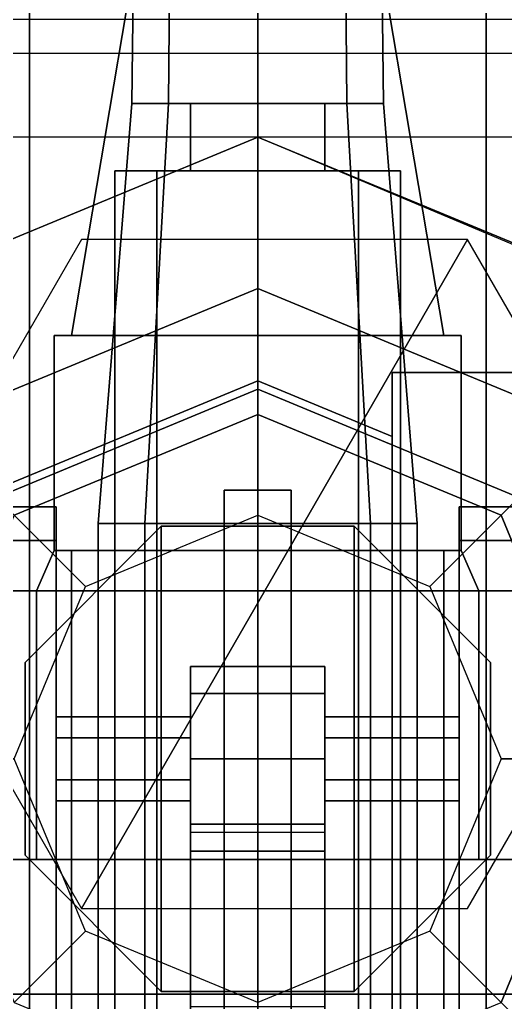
# Model space of a CAD drawing. Header units: millimetres. Extents: x -1.5 to 3, y -8.1 to 12.
# Drawn here: x -0.142 to 0.147, y 4.755 to 5.34 of the extents above; entities that cross this region are included whole.
import ezdxf

# ---------------------------------------------------------------- set-up
doc = ezdxf.new("R2010")
doc.units = ezdxf.units.MM
for name, color, linetype in [('barrel', 1, 'Continuous'), ('gun', 1, 'Continuous'), ('rangefinders', 2, 'Continuous'), ('sleeve', 5, 'Continuous'), ('turret', 2, 'Continuous')]:
    doc.layers.add(name, color=color, linetype=linetype)

msp = doc.modelspace()

# ---------------------------------------------------------------- linework, layer by layer
for points in [[(1.08, 6.75, 16.59), (1.08, -6.75, 16.59), (-1.08, -6.75, 16.59), (-1.08, 6.75, 16.59)], [(1.08, 6.75, 0.89), (1.08, -6.75, 0.89), (-1.08, -6.75, 0.89), (-1.08, 6.75, 0.89)], [(1.08, 6.75, -25.61), (1.08, -6.75, -25.61), (-1.08, -6.75, -25.61), (-1.08, 6.75, -25.61)], [(1.3, 6.1, 17.07), (-1.3, 6.1, 17.07), (-1.3, 2.72, 17.07), (1.3, 2.72, 17.07)], [(1.3, 6.1, -25.13), (-1.3, 6.1, -25.13), (-1.3, 2.72, -25.13), (1.3, 2.72, -25.13)], [(-1, 5.34, 2.19), (-1, 3.59, 2.19), (1, 3.59, 2.19), (1, 5.34, 2.19)], [(0, 5.27, -13.42), (-0.26163, 5.16163, -13.42), (-0.26163, 5.16163, -13.38), (0, 5.27, -13.38)], [(0, 5.27, -13.38), (-0.26163, 5.16163, -13.38), (-0.19799, 5.09799, -13.38), (0, 5.18, -13.38)], [(0, 5.27, 17.07), (-0.26163, 5.16163, 17.07), (-0.26163, 5.16163, 17.28), (0, 5.27, 17.28)], [(0, 5.27, 17.28), (-0.26163, 5.16163, 17.28), (-0.19799, 5.09799, 17.28), (0, 5.18, 17.28)], [(0.26163, 5.16, -13.42), (0, 5.27, -13.42), (0, 5.27, -13.38), (0.26163, 5.16163, -13.38)], [(0.26163, 5.16163, -13.38), (0, 5.27, -13.38), (0, 5.18, -13.38), (0.19799, 5.09799, -13.38)], [(0.26163, 5.16, 17.07), (0, 5.27, 17.07), (0, 5.27, 17.28), (0.26163, 5.16163, 17.28)], [(0.26163, 5.16163, 17.28), (0, 5.27, 17.28), (0, 5.18, 17.28), (0.19799, 5.09799, 17.28)], [(0, 5.18, -13.38), (-0.19799, 5.09799, -13.38), (-0.15556, 5.05556, -13.24), (0, 5.12, -13.24)], [(0, 5.18, 17.28), (-0.19799, 5.09799, 17.28), (-0.15556, 5.05556, 17.42), (0, 5.12, 17.42)], [(0.19799, 5.09799, -13.38), (0, 5.18, -13.38), (0, 5.12, -13.24), (0.15556, 5.05556, -13.24)], [(0.19799, 5.09799, 17.28), (0, 5.18, 17.28), (0, 5.12, 17.42), (0.15556, 5.05556, 17.42)], [(-0.14496, 5.04496, -13.17), (0, 5.105, -13.17), (0, 5.12, -13.24), (-0.15556, 5.05556, -13.24)], [(-0.14496, 5.04496, 17.49), (0, 5.105, 17.49), (0, 5.12, 17.42), (-0.15556, 5.05556, 17.42)], [(0, 5.105, -13.17), (0.14496, 5.04496, -13.17), (0.15556, 5.05556, -13.24), (0, 5.12, -13.24)], [(0, 5.105, 17.49), (0.14496, 5.04496, 17.49), (0.15556, 5.05556, 17.42), (0, 5.12, 17.42)], [(-0.10253, 5.00253, -12.59), (0, 5.045, -12.59), (0, 5.105, -13.17), (-0.14496, 5.04496, -13.17)], [(-0.10253, 5.00253, 18.07), (0, 5.045, 18.07), (0, 5.105, 17.49), (-0.14496, 5.04496, 17.49)], [(0, 5.045, -12.59), (0.10253, 5.00253, -12.59), (0.14496, 5.04496, -13.17), (0, 5.105, -13.17)], [(0, 5.045, 18.07), (0.10253, 5.00253, 18.07), (0.14496, 5.04496, 17.49), (0, 5.105, 17.49)], [(0.14496, 5.04496, -13.17), (0.205, 4.9, -13.17), (0.22, 4.9, -13.24), (0.15556, 5.05556, -13.24)], [(0.14496, 5.04496, 17.49), (0.205, 4.9, 17.49), (0.22, 4.9, 17.42), (0.15556, 5.05556, 17.42)], [(-0.145, 4.9, -12.59), (-0.10253, 5.00253, -12.59), (-0.14496, 5.04496, -13.17), (-0.205, 4.9, -13.17)], [(-0.145, 4.9, 18.07), (-0.10253, 5.00253, 18.07), (-0.14496, 5.04496, 17.49), (-0.205, 4.9, 17.49)], [(0.10253, 5.00253, -12.59), (0.145, 4.9, -12.59), (0.205, 4.9, -13.17), (0.14496, 5.04496, -13.17)], [(0.10253, 5.00253, 18.07), (0.145, 4.9, 18.07), (0.205, 4.9, 17.49), (0.14496, 5.04496, 17.49)], [(-0.10253, 4.79747, -12.59), (-0.145, 4.9, -12.59), (-0.205, 4.9, -13.17), (-0.14496, 4.75504, -13.17)], [(-0.10253, 4.79747, 18.07), (-0.145, 4.9, 18.07), (-0.205, 4.9, 17.49), (-0.14496, 4.75504, 17.49)], [(0.145, 4.9, -12.59), (0.10253, 4.79747, -12.59), (0.14496, 4.75504, -13.17), (0.205, 4.9, -13.17)], [(0.145, 4.9, 18.07), (0.10253, 4.79747, 18.07), (0.14496, 4.75504, 17.49), (0.205, 4.9, 17.49)], [(0.205, 4.9, -13.17), (0.14496, 4.75504, -13.17), (0.15556, 4.74444, -13.24), (0.22, 4.9, -13.24)], [(0.205, 4.9, 17.49), (0.14496, 4.75504, 17.49), (0.15556, 4.74444, 17.42), (0.22, 4.9, 17.42)], [(0, 4.755, -12.59), (-0.10253, 4.79747, -12.59), (-0.14496, 4.75504, -13.17), (0, 4.695, -13.17)], [(0, 4.755, 18.07), (-0.10253, 4.79747, 18.07), (-0.14496, 4.75504, 17.49), (0, 4.695, 17.49)], [(0.10253, 4.79747, -12.59), (0, 4.755, -12.59), (0, 4.695, -13.17), (0.14496, 4.75504, -13.17)], [(0.10253, 4.79747, 18.07), (0, 4.755, 18.07), (0, 4.695, 17.49), (0.14496, 4.75504, 17.49)]]:
    msp.add_3dface(points)
at = {"layer": 'barrel'}
for points in [[(-0.05543, 5.48, -23.506), (0, 5.48, -23.538), (0, 5.152, -23.602), (-0.11085, 5.152, -23.538)], [(-0.05543, 5.48, -23.442), (-0.05543, 5.48, -23.506), (-0.11085, 5.152, -23.538), (-0.11085, 5.152, -23.41)], [(0, 5.48, -23.41), (-0.05543, 5.48, -23.442), (-0.11085, 5.152, -23.41), (0, 5.152, -23.346)], [(0.05543, 5.48, -23.442), (0, 5.48, -23.41), (0, 5.152, -23.346), (0.11085, 5.152, -23.41)], [(0, 5.48, -23.538), (0.05543, 5.48, -23.506), (0.11085, 5.152, -23.538), (0, 5.152, -23.602)], [(0.05543, 5.48, -23.506), (0.05543, 5.48, -23.442), (0.11085, 5.152, -23.41), (0.11085, 5.152, -23.538)], [(-0.11085, 5.024, -23.538), (0, 5.024, -23.602), (0, 4.224, -23.602), (-0.11085, 4.224, -23.538)], [(-0.11085, 5.024, -23.41), (-0.11085, 5.024, -23.538), (-0.11085, 4.224, -23.538), (-0.11085, 4.224, -23.41)], [(0, 5.024, -23.346), (-0.11085, 5.024, -23.41), (-0.11085, 4.224, -23.41), (0, 4.224, -23.346)], [(0, 5.024, -23.602), (0.11085, 5.024, -23.538), (0.11085, 4.224, -23.538), (0, 4.224, -23.602)], [(0.11085, 5.024, -23.41), (0, 5.024, -23.346), (0, 4.224, -23.346), (0.11085, 4.224, -23.41)], [(0.11085, 5.024, -23.538), (0.11085, 5.024, -23.41), (0.11085, 4.224, -23.41), (0.11085, 4.224, -23.538)]]:
    msp.add_3dface(points, dxfattribs=at)
at = {"layer": 'gun'}
for points in [[(-0.05303, 5.29, -11.98303), (-0.075, 5.29, -11.93), (-0.065, 6.12, -11.93), (-0.04596, 6.12, -11.97596)], [(-0.075, 5.29, -11.93), (-0.05303, 5.29, -11.87697), (-0.04596, 6.12, -11.88404), (-0.065, 6.12, -11.93)], [(-0.05303, 5.29, 18.67697), (-0.075, 5.29, 18.73), (-0.065, 6.12, 18.73), (-0.04596, 6.12, 18.68404)], [(-0.075, 5.29, 18.73), (-0.05303, 5.29, 18.78303), (-0.04596, 6.12, 18.77596), (-0.065, 6.12, 18.73)], [(0, 5.29, -12.005), (-0.05303, 5.29, -11.98303), (-0.04596, 6.12, -11.97596), (0, 6.12, -11.995)], [(-0.05303, 5.29, -11.87697), (0, 5.29, -11.855), (0, 6.12, -11.865), (-0.04596, 6.12, -11.88404)], [(0, 5.29, 18.655), (-0.05303, 5.29, 18.67697), (-0.04596, 6.12, 18.68404), (0, 6.12, 18.665)], [(-0.05303, 5.29, 18.78303), (0, 5.29, 18.805), (0, 6.12, 18.795), (-0.04596, 6.12, 18.77596)], [(0.05303, 5.29, -11.98303), (0, 5.29, -12.005), (0, 6.12, -11.995), (0.04596, 6.12, -11.97596)], [(0, 5.29, -11.855), (0.05303, 5.29, -11.87697), (0.04596, 6.12, -11.88404), (0, 6.12, -11.865)], [(0.05303, 5.29, 18.67697), (0, 5.29, 18.655), (0, 6.12, 18.665), (0.04596, 6.12, 18.68404)], [(0, 5.29, 18.805), (0.05303, 5.29, 18.78303), (0.04596, 6.12, 18.77596), (0, 6.12, 18.795)], [(0.075, 5.29, -11.93), (0.05303, 5.29, -11.98303), (0.04596, 6.12, -11.97596), (0.065, 6.12, -11.93)], [(0.05303, 5.29, -11.87697), (0.075, 5.29, -11.93), (0.065, 6.12, -11.93), (0.04596, 6.12, -11.88404)], [(0.075, 5.29, 18.73), (0.05303, 5.29, 18.67697), (0.04596, 6.12, 18.68404), (0.065, 6.12, 18.73)], [(0.05303, 5.29, 18.78303), (0.075, 5.29, 18.73), (0.065, 6.12, 18.73), (0.04596, 6.12, 18.77596)], [(-0.05303, 5.29, -11.87697), (-0.075, 5.29, -11.93), (-0.095, 5.04, -11.93), (-0.06718, 5.04, -11.86282)], [(-0.075, 5.29, -11.93), (-0.05303, 5.29, -11.98303), (-0.06718, 5.04, -11.99718), (-0.095, 5.04, -11.93)], [(-0.05303, 5.29, 18.78303), (-0.075, 5.29, 18.73), (-0.095, 5.04, 18.73), (-0.06718, 5.04, 18.79718)], [(-0.075, 5.29, 18.73), (-0.05303, 5.29, 18.67697), (-0.06718, 5.04, 18.66282), (-0.095, 5.04, 18.73)], [(0, 5.29, -11.855), (-0.05303, 5.29, -11.87697), (-0.06718, 5.04, -11.86282), (0, 5.04, -11.835)], [(-0.05303, 5.29, -11.98303), (0, 5.29, -12.005), (0, 5.04, -12.025), (-0.06718, 5.04, -11.99718)], [(0, 5.29, 18.805), (-0.05303, 5.29, 18.78303), (-0.06718, 5.04, 18.79718), (0, 5.04, 18.825)], [(-0.05303, 5.29, 18.67697), (0, 5.29, 18.655), (0, 5.04, 18.635), (-0.06718, 5.04, 18.66282)], [(0.05303, 5.29, -11.87697), (0, 5.29, -11.855), (0, 5.04, -11.835), (0.06718, 5.04, -11.86282)], [(0, 5.29, -12.005), (0.05303, 5.29, -11.98303), (0.06718, 5.04, -11.99718), (0, 5.04, -12.025)], [(0.05303, 5.29, 18.78303), (0, 5.29, 18.805), (0, 5.04, 18.825), (0.06718, 5.04, 18.79718)], [(0, 5.29, 18.655), (0.05303, 5.29, 18.67697), (0.06718, 5.04, 18.66282), (0, 5.04, 18.635)], [(0.075, 5.29, -11.93), (0.05303, 5.29, -11.87697), (0.06718, 5.04, -11.86282), (0.095, 5.04, -11.93)], [(0.05303, 5.29, -11.98303), (0.075, 5.29, -11.93), (0.095, 5.04, -11.93), (0.06718, 5.04, -11.99718)], [(0.075, 5.29, 18.73), (0.05303, 5.29, 18.78303), (0.06718, 5.04, 18.79718), (0.095, 5.04, 18.73)], [(0.05303, 5.29, 18.67697), (0.075, 5.29, 18.73), (0.095, 5.04, 18.73), (0.06718, 5.04, 18.66282)], [(0, 5.06, -12.11), (-0.02, 5.06, -12.13), (-0.02, 4.06, -12.13), (0, 4.06, -12.11)], [(-0.02, 5.06, -12.13), (0, 5.06, -12.15), (0, 4.06, -12.15), (-0.02, 4.06, -12.13)], [(0, 5.06, 18.55), (-0.02, 5.06, 18.53), (-0.02, 4.06, 18.53), (0, 4.06, 18.55)], [(-0.02, 5.06, 18.53), (0, 5.06, 18.51), (0, 4.06, 18.51), (-0.02, 4.06, 18.53)], [(0.02, 5.06, -12.13), (0, 5.06, -12.11), (0, 4.06, -12.11), (0.02, 4.06, -12.13)], [(0, 5.06, -12.15), (0.02, 5.06, -12.13), (0.02, 4.06, -12.13), (0, 4.06, -12.15)], [(0.02, 5.06, 18.53), (0, 5.06, 18.55), (0, 4.06, 18.55), (0.02, 4.06, 18.53)], [(0, 5.06, 18.51), (0.02, 5.06, 18.53), (0.02, 4.06, 18.53), (0, 4.06, 18.51)], [(-0.06718, 5.04, -11.86282), (-0.095, 5.04, -11.93), (-0.095, 4.06, -11.93), (-0.06718, 4.06, -11.86282)], [(-0.095, 5.04, -11.93), (-0.06718, 5.04, -11.99718), (-0.06718, 4.06, -11.99718), (-0.095, 4.06, -11.93)], [(-0.06718, 5.04, 18.79718), (-0.095, 5.04, 18.73), (-0.095, 4.06, 18.73), (-0.06718, 4.06, 18.79718)], [(-0.095, 5.04, 18.73), (-0.06718, 5.04, 18.66282), (-0.06718, 4.06, 18.66282), (-0.095, 4.06, 18.73)], [(0, 5.04, -11.835), (-0.06718, 5.04, -11.86282), (-0.06718, 4.06, -11.86282), (0, 4.06, -11.835)], [(-0.06718, 5.04, -11.99718), (0, 5.04, -12.025), (0, 4.06, -12.025), (-0.06718, 4.06, -11.99718)], [(0, 5.04, 18.825), (-0.06718, 5.04, 18.79718), (-0.06718, 4.06, 18.79718), (0, 4.06, 18.825)], [(-0.06718, 5.04, 18.66282), (0, 5.04, 18.635), (0, 4.06, 18.635), (-0.06718, 4.06, 18.66282)], [(0.06718, 5.04, -11.86282), (0, 5.04, -11.835), (0, 4.06, -11.835), (0.06718, 4.06, -11.86282)], [(0, 5.04, -12.025), (0.06718, 5.04, -11.99718), (0.06718, 4.06, -11.99718), (0, 4.06, -12.025)], [(0.06718, 5.04, 18.79718), (0, 5.04, 18.825), (0, 4.06, 18.825), (0.06718, 4.06, 18.79718)], [(0, 5.04, 18.635), (0.06718, 5.04, 18.66282), (0.06718, 4.06, 18.66282), (0, 4.06, 18.635)], [(0.095, 5.04, -11.93), (0.06718, 5.04, -11.86282), (0.06718, 4.06, -11.86282), (0.095, 4.06, -11.93)], [(0.06718, 5.04, -11.99718), (0.095, 5.04, -11.93), (0.095, 4.06, -11.93), (0.06718, 4.06, -11.99718)], [(0.095, 5.04, 18.73), (0.06718, 5.04, 18.79718), (0.06718, 4.06, 18.79718), (0.095, 4.06, 18.73)], [(0.06718, 5.04, 18.66282), (0.095, 5.04, 18.73), (0.095, 4.06, 18.73), (0.06718, 4.06, 18.66282)]]:
    msp.add_3dface(points, dxfattribs=at)
at = {"layer": 'rangefinders'}
for points in [[(-0.21, 5.32, 3.38), (0.23, 5.32, 3.38), (0.23, 5.27, 3.1), (-0.21, 5.27, 3.1)], [(0, 5.27, 2.88), (0, 5.27, 3.1), (0, 5.32, 3.38), (0, 5.31, 2.86)], [(0, 5.02, 2.88), (0, 5.27, 2.88), (0, 5.31, 2.86), (0, 4.95, 2.85)], [(-0.105, 4.81081, 2.88), (0.125, 5.20919, 2.88), (-0.105, 5.20919, 2.88), (-0.22, 5.01, 2.88)], [(0.125, 4.81081, 2.88), (0.24, 5.01, 2.88), (0.125, 5.20919, 2.88), (-0.105, 4.81081, 2.88)], [(0, 4.6, 2.77), (0, 4.93, 2.88), (0, 5.02, 2.88), (0, 4.6, 2.7)]]:
    msp.add_3dface(points, dxfattribs=at)
at = {"layer": 'sleeve'}
for points in [[(0, 5.29, -12.09), (-0.04, 5.29, -12.13), (-0.04, 5.25, -12.13), (0, 5.25, -12.09)], [(-0.04, 5.29, -12.13), (0, 5.29, -12.17), (0, 5.25, -12.17), (-0.04, 5.25, -12.13)], [(-0.04, 5.29, -12.13), (0, 5.29, -12.17), (0.04, 5.29, -12.13), (0, 5.29, -12.09)], [(0, 5.29, 18.57), (-0.04, 5.29, 18.53), (-0.04, 5.25, 18.53), (0, 5.25, 18.57)], [(-0.04, 5.29, 18.53), (0, 5.29, 18.49), (0, 5.25, 18.49), (-0.04, 5.25, 18.53)], [(-0.04, 5.29, 18.53), (0, 5.29, 18.49), (0.04, 5.29, 18.53), (0, 5.29, 18.57)], [(0.04, 5.29, -12.13), (0, 5.29, -12.09), (0, 5.25, -12.09), (0.04, 5.25, -12.13)], [(0, 5.29, -12.17), (0.04, 5.29, -12.13), (0.04, 5.25, -12.13), (0, 5.25, -12.17)], [(0.04, 5.29, 18.53), (0, 5.29, 18.57), (0, 5.25, 18.57), (0.04, 5.25, 18.53)], [(0, 5.29, 18.49), (0.04, 5.29, 18.53), (0.04, 5.25, 18.53), (0, 5.25, 18.49)], [(-0.0601, 5.25, -12.0699), (-0.085, 5.25, -12.13), (-0.085, 4.06, -12.13), (-0.0601, 4.06, -12.0699)], [(-0.085, 5.25, -12.13), (-0.0601, 5.25, -12.1901), (-0.0601, 4.06, -12.1901), (-0.085, 4.06, -12.13)], [(0.0601, 5.25, -12.0699), (-0.085, 5.25, -12.13), (-0.0601, 5.25, -12.0699), (0, 5.25, -12.045)], [(0.085, 5.25, -12.13), (-0.0601, 5.25, -12.1901), (-0.085, 5.25, -12.13), (0.0601, 5.25, -12.0699)], [(-0.0601, 5.25, 18.5901), (-0.085, 5.25, 18.53), (-0.085, 4.06, 18.53), (-0.0601, 4.06, 18.5901)], [(-0.085, 5.25, 18.53), (-0.0601, 5.25, 18.4699), (-0.0601, 4.06, 18.4699), (-0.085, 4.06, 18.53)], [(0.0601, 5.25, 18.5901), (-0.085, 5.25, 18.53), (-0.0601, 5.25, 18.5901), (0, 5.25, 18.615)], [(0.085, 5.25, 18.53), (-0.0601, 5.25, 18.4699), (-0.085, 5.25, 18.53), (0.0601, 5.25, 18.5901)], [(0, 5.25, -12.045), (-0.0601, 5.25, -12.0699), (-0.0601, 4.06, -12.0699), (0, 4.06, -12.045)], [(-0.0601, 5.25, -12.1901), (0, 5.25, -12.215), (0, 4.06, -12.215), (-0.0601, 4.06, -12.1901)], [(0.0601, 5.25, -12.1901), (0, 5.25, -12.215), (-0.0601, 5.25, -12.1901), (0.085, 5.25, -12.13)], [(0, 5.25, 18.615), (-0.0601, 5.25, 18.5901), (-0.0601, 4.06, 18.5901), (0, 4.06, 18.615)], [(-0.0601, 5.25, 18.4699), (0, 5.25, 18.445), (0, 4.06, 18.445), (-0.0601, 4.06, 18.4699)], [(0.0601, 5.25, 18.4699), (0, 5.25, 18.445), (-0.0601, 5.25, 18.4699), (0.085, 5.25, 18.53)], [(0.0601, 5.25, -12.0699), (0, 5.25, -12.045), (0, 4.06, -12.045), (0.0601, 4.06, -12.0699)], [(0, 5.25, -12.215), (0.0601, 5.25, -12.1901), (0.0601, 4.06, -12.1901), (0, 4.06, -12.215)], [(0.0601, 5.25, 18.5901), (0, 5.25, 18.615), (0, 4.06, 18.615), (0.0601, 4.06, 18.5901)], [(0, 5.25, 18.445), (0.0601, 5.25, 18.4699), (0.0601, 4.06, 18.4699), (0, 4.06, 18.445)], [(0.085, 5.25, -12.13), (0.0601, 5.25, -12.0699), (0.0601, 4.06, -12.0699), (0.085, 4.06, -12.13)], [(0.0601, 5.25, -12.1901), (0.085, 5.25, -12.13), (0.085, 4.06, -12.13), (0.0601, 4.06, -12.1901)], [(0.085, 5.25, 18.53), (0.0601, 5.25, 18.5901), (0.0601, 4.06, 18.5901), (0.085, 4.06, 18.53)], [(0.0601, 5.25, 18.4699), (0.085, 5.25, 18.53), (0.085, 4.06, 18.53), (0.0601, 4.06, 18.4699)], [(-0.12124, 5.152, -23.544), (0, 5.152, -23.614), (0, 5.024, -23.614), (-0.12124, 5.024, -23.544)], [(-0.12124, 5.152, -23.404), (-0.12124, 5.152, -23.544), (-0.12124, 5.024, -23.544), (-0.12124, 5.024, -23.404)], [(0, 5.152, -23.334), (-0.12124, 5.152, -23.404), (-0.12124, 5.024, -23.404), (0, 5.024, -23.334)], [(0, 5.152, -23.614), (-0.12124, 5.152, -23.544), (-0.12124, 5.152, -23.404), (0.12124, 5.152, -23.544)], [(0.12124, 5.152, -23.544), (-0.12124, 5.152, -23.404), (0, 5.152, -23.334), (0.12124, 5.152, -23.404)], [(0.12124, 5.152, -23.404), (0, 5.152, -23.334), (0, 5.024, -23.334), (0.12124, 5.024, -23.404)], [(0, 5.152, -23.614), (0.12124, 5.152, -23.544), (0.12124, 5.024, -23.544), (0, 5.024, -23.614)], [(0.12124, 5.152, -23.544), (0.12124, 5.152, -23.404), (0.12124, 5.024, -23.404), (0.12124, 5.024, -23.544)], [(-0.12124, 5.024, -23.544), (0, 5.024, -23.614), (0, 5, -23.626), (-0.13164, 5, -23.55)], [(-0.12124, 5.024, -23.404), (-0.12124, 5.024, -23.544), (-0.13164, 5, -23.55), (-0.13164, 5, -23.398)], [(0, 5.024, -23.334), (-0.12124, 5.024, -23.404), (-0.13164, 5, -23.398), (0, 5, -23.322)], [(0.12124, 5.024, -23.404), (0, 5.024, -23.334), (0, 5, -23.322), (0.13164, 5, -23.398)], [(0, 5.024, -23.614), (0.12124, 5.024, -23.544), (0.13164, 5, -23.55), (0, 5, -23.626)], [(0.12124, 5.024, -23.544), (0.12124, 5.024, -23.404), (0.13164, 5, -23.398), (0.13164, 5, -23.55)], [(-0.13164, 5, -23.55), (0, 5, -23.626), (0, 4.84, -23.626), (-0.13164, 4.84, -23.55)], [(-0.13164, 5, -23.398), (-0.13164, 5, -23.55), (-0.13164, 4.84, -23.55), (-0.13164, 4.84, -23.398)], [(0, 5, -23.322), (-0.13164, 5, -23.398), (-0.13164, 4.84, -23.398), (0, 4.84, -23.322)], [(0.13164, 5, -23.398), (0, 5, -23.322), (0, 4.84, -23.322), (0.13164, 4.84, -23.398)], [(0, 5, -23.626), (0.13164, 5, -23.55), (0.13164, 4.84, -23.55), (0, 4.84, -23.626)], [(0.13164, 5, -23.55), (0.13164, 5, -23.398), (0.13164, 4.84, -23.398), (0.13164, 4.84, -23.55)], [(0.04, 4.85627, -12.22627), (0.04, 4.75246, -12.29564), (-0.04, 4.75246, -12.29564), (-0.04, 4.85627, -12.22627)], [(-0.04, 4.85627, -12.22627), (-0.04, 4.75246, -12.29564), (-0.04, 4.50754, -12.29564), (-0.04, 4.40373, -12.22627)], [(0.04, 4.85627, 18.43373), (0.04, 4.75246, 18.36436), (-0.04, 4.75246, 18.36436), (-0.04, 4.85627, 18.43373)], [(-0.04, 4.85627, 18.43373), (-0.04, 4.75246, 18.36436), (-0.04, 4.50754, 18.36436), (-0.04, 4.40373, 18.43373)], [(0.04, 4.40373, -12.22627), (0.04, 4.50754, -12.29564), (0.04, 4.75246, -12.29564), (0.04, 4.85627, -12.22627)], [(0.04, 4.40373, 18.43373), (0.04, 4.50754, 18.36436), (0.04, 4.75246, 18.36436), (0.04, 4.85627, 18.43373)], [(0.248, 4.84, -23.306), (0.248, 4.84, -23.762), (-0.248, 4.84, -23.762), (-0.248, 4.84, -23.306)], [(-0.248, 4.224, -23.762), (-0.248, 4.84, -23.762), (0.248, 4.84, -23.762), (0.248, 4.224, -23.762)], [(0.248, 4.224, -23.306), (0.248, 4.84, -23.306), (-0.248, 4.84, -23.306), (-0.248, 4.224, -23.306)]]:
    msp.add_3dface(points, dxfattribs=at)
at = {"layer": 'turret'}
for points in [[(-0.136, 4.76, -23.114), (-0.136, 5.704, -23.93), (-0.832, 5.704, -23.93), (-1.024, 4.76, -23.114)], [(-1.024, 4.76, -23.114), (-0.832, 5.704, -23.93), (-0.136, 5.704, -23.93), (-0.136, 4.76, -23.114)], [(-1.024, 4.76, -24.97), (-0.832, 5.704, -24.97), (0.832, 5.704, -24.97), (1.024, 4.76, -24.97)], [(1.024, 4.76, -24.97), (0.832, 5.704, -24.97), (-0.832, 5.704, -24.97), (-1.024, 4.76, -24.97)], [(0.136, 4.76, -23.114), (0.136, 5.704, -23.93), (0.832, 5.704, -23.93), (1.024, 4.76, -23.114)], [(1.024, 4.76, -23.114), (0.832, 5.704, -23.93), (0.136, 5.704, -23.93), (0.136, 4.76, -23.114)], [(0, 5.125, -12.59), (-0.1591, 5.0591, -12.59), (-0.1591, 5.0591, -12.49), (0, 5.125, -12.49)], [(0, 5.125, -12.49), (-0.1591, 5.0591, -12.49), (-0.1591, 4.7409, -12.49), (0, 4.675, -12.49)], [(0, 4.675, -12.59), (-0.1591, 4.7409, -12.59), (-0.1591, 5.0591, -12.59), (0, 5.125, -12.59)], [(0, 5.125, 18.07), (-0.1591, 5.0591, 18.07), (-0.1591, 5.0591, 18.17), (0, 5.125, 18.17)], [(0, 4.675, 18.07), (-0.1591, 4.7409, 18.07), (-0.1591, 5.0591, 18.07), (0, 5.125, 18.07)], [(0, 5.125, 18.17), (-0.1591, 5.0591, 18.17), (-0.1591, 4.7409, 18.17), (0, 4.675, 18.17)], [(0.08, 5.09186, -12.59), (0, 5.125, -12.59), (0, 5.125, -12.49), (0.08, 5.09186, -12.49)], [(0.08, 5.09186, -12.49), (0, 5.125, -12.49), (0, 4.675, -12.49), (0.08, 4.70814, -12.49)], [(0.08, 4.70814, -12.59), (0, 4.675, -12.59), (0, 5.125, -12.59), (0.08, 5.09186, -12.59)], [(0.08, 5.09186, 18.17), (0, 5.125, 18.17), (0, 4.675, 18.17), (0.08, 4.70814, 18.17)], [(0.08, 5.09186, 18.07), (0, 5.125, 18.07), (0, 5.125, 18.17), (0.08, 5.09186, 18.17)], [(0.08, 4.70814, 18.07), (0, 4.675, 18.07), (0, 5.125, 18.07), (0.08, 5.09186, 18.07)], [(0.23, 5.13, -13.08), (0.08, 5.13, -13.08), (0.08, 5.13, -12.49), (0.23, 5.13, -12.49)], [(0.08, 5.13, -12.49), (0.08, 5.13, -13.08), (0.08, 4.67, -13.08), (0.08, 4.67, -12.49)], [(0.23, 4.67, -13.08), (0.08, 4.67, -13.08), (0.08, 5.13, -13.08), (0.23, 5.13, -13.08)], [(0.23, 5.13, -12.49), (0.08, 5.13, -12.49), (0.08, 4.67, -12.49), (0.23, 4.67, -12.49)], [(0.23, 5.13, 18.17), (0.08, 5.13, 18.17), (0.08, 4.67, 18.17), (0.23, 4.67, 18.17)], [(0.23, 5.13, 17.58), (0.08, 5.13, 17.58), (0.08, 5.13, 18.17), (0.23, 5.13, 18.17)], [(0.08, 5.13, 18.17), (0.08, 5.13, 17.58), (0.08, 4.67, 17.58), (0.08, 4.67, 18.17)], [(0.23, 4.67, 17.58), (0.08, 4.67, 17.58), (0.08, 5.13, 17.58), (0.23, 5.13, 17.58)], [(-0.12, 5.05, -12.23), (-0.12, 5.05, -12.38), (-0.17, 5.05, -12.38), (-0.17, 5.05, -12.23)], [(-0.12, 5.03, -12.19), (-0.12, 5.05, -12.23), (-0.17, 5.05, -12.23), (-0.17, 5.03, -12.19)], [(-0.12, 5.05, 18.43), (-0.12, 5.05, 18.28), (-0.17, 5.05, 18.28), (-0.17, 5.05, 18.43)], [(-0.12, 5.03, 18.47), (-0.12, 5.05, 18.43), (-0.17, 5.05, 18.43), (-0.17, 5.03, 18.47)], [(-0.12, 4.74, -12.33), (-0.12, 4.75, -12.38), (-0.12, 5.05, -12.38), (-0.12, 5.05, -12.23)], [(-0.12, 4.71, -12.26), (-0.12, 4.74, -12.33), (-0.12, 5.05, -12.23), (-0.12, 5.03, -12.19)], [(-0.12, 4.71, 18.4), (-0.12, 4.74, 18.33), (-0.12, 5.05, 18.43), (-0.12, 5.03, 18.47)], [(-0.12, 4.74, 18.33), (-0.12, 4.75, 18.28), (-0.12, 5.05, 18.28), (-0.12, 5.05, 18.43)], [(0.12, 5.05, -12.38), (0.12, 4.75, -12.38), (0.12, 4.74, -12.33), (0.12, 5.05, -12.23)], [(0.17, 5.05, -12.23), (0.17, 5.05, -12.38), (0.12, 5.05, -12.38), (0.12, 5.05, -12.23)], [(0.12, 5.05, -12.23), (0.12, 4.74, -12.33), (0.12, 4.71, -12.26), (0.12, 5.03, -12.19)], [(0.17, 5.03, -12.19), (0.17, 5.05, -12.23), (0.12, 5.05, -12.23), (0.12, 5.03, -12.19)], [(0.17, 5.05, 18.43), (0.17, 5.05, 18.28), (0.12, 5.05, 18.28), (0.12, 5.05, 18.43)], [(0.12, 5.05, 18.43), (0.12, 4.74, 18.33), (0.12, 4.71, 18.4), (0.12, 5.03, 18.47)], [(0.12, 5.05, 18.28), (0.12, 4.75, 18.28), (0.12, 4.74, 18.33), (0.12, 5.05, 18.43)], [(0.17, 5.03, 18.47), (0.17, 5.05, 18.43), (0.12, 5.05, 18.43), (0.12, 5.03, 18.47)], [(-0.0574, 5.03858, -12.49), (-0.13858, 4.9574, -12.49), (-0.13858, 4.9574, -12.38), (-0.0574, 5.03858, -12.38)], [(-0.13858, 4.8426, -12.38), (-0.0574, 4.76142, -12.38), (-0.0574, 5.03858, -12.38), (-0.13858, 4.9574, -12.38)], [(-0.0574, 5.03858, 18.17), (-0.13858, 4.9574, 18.17), (-0.13858, 4.9574, 18.28), (-0.0574, 5.03858, 18.28)], [(-0.13858, 4.8426, 18.28), (-0.0574, 4.76142, 18.28), (-0.0574, 5.03858, 18.28), (-0.13858, 4.9574, 18.28)], [(0.0574, 5.03858, -12.49), (-0.0574, 5.03858, -12.49), (-0.0574, 5.03858, -12.47), (0.0574, 5.03858, -12.47)], [(-0.0574, 4.76142, -12.47), (0.0574, 4.76142, -12.47), (0.0574, 5.03858, -12.47), (-0.0574, 5.03858, -12.47)], [(-0.0574, 4.76142, -12.38), (-0.0574, 4.76142, -12.47), (-0.0574, 5.03858, -12.47), (-0.0574, 5.03858, -12.38)], [(0.0574, 5.03858, 18.17), (-0.0574, 5.03858, 18.17), (-0.0574, 5.03858, 18.19), (0.0574, 5.03858, 18.19)], [(-0.0574, 4.76142, 18.19), (0.0574, 4.76142, 18.19), (0.0574, 5.03858, 18.19), (-0.0574, 5.03858, 18.19)], [(-0.0574, 4.76142, 18.28), (-0.0574, 4.76142, 18.19), (-0.0574, 5.03858, 18.19), (-0.0574, 5.03858, 18.28)], [(0.13858, 4.9574, -12.49), (0.0574, 5.03858, -12.49), (0.0574, 5.03858, -12.38), (0.13858, 4.9574, -12.38)], [(0.0574, 4.76142, -12.47), (0.0574, 4.76142, -12.38), (0.0574, 5.03858, -12.38), (0.0574, 5.03858, -12.47)], [(0.0574, 4.76142, -12.38), (0.13858, 4.8426, -12.38), (0.13858, 4.9574, -12.38), (0.0574, 5.03858, -12.38)], [(0.13858, 4.9574, 18.17), (0.0574, 5.03858, 18.17), (0.0574, 5.03858, 18.28), (0.13858, 4.9574, 18.28)], [(0.0574, 4.76142, 18.19), (0.0574, 4.76142, 18.28), (0.0574, 5.03858, 18.28), (0.0574, 5.03858, 18.19)], [(0.0574, 4.76142, 18.28), (0.13858, 4.8426, 18.28), (0.13858, 4.9574, 18.28), (0.0574, 5.03858, 18.28)], [(-0.12, 5, -12.16), (-0.12, 5.03, -12.19), (-0.17, 5.03, -12.19), (-0.17, 5, -12.16)], [(-0.12, 5, 18.5), (-0.12, 5.03, 18.47), (-0.17, 5.03, 18.47), (-0.17, 5, 18.5)], [(-0.12, 4.66, -12.21), (-0.12, 4.71, -12.26), (-0.12, 5.03, -12.19), (-0.12, 5, -12.16)], [(-0.12, 4.66, 18.45), (-0.12, 4.71, 18.4), (-0.12, 5.03, 18.47), (-0.12, 5, 18.5)], [(0.12, 5.03, -12.19), (0.12, 4.71, -12.26), (0.12, 4.66, -12.21), (0.12, 5, -12.16)], [(0.17, 5, -12.16), (0.17, 5.03, -12.19), (0.12, 5.03, -12.19), (0.12, 5, -12.16)], [(0.17, 5, 18.5), (0.17, 5.03, 18.47), (0.12, 5.03, 18.47), (0.12, 5, 18.5)], [(0.12, 5.03, 18.47), (0.12, 4.71, 18.4), (0.12, 4.66, 18.45), (0.12, 5, 18.5)], [(-0.12, 4.71, -12.05), (-0.12, 5, -12.16), (-0.17, 5, -12.16), (-0.17, 4.71, -12.05)], [(-0.12, 4.71, 18.61), (-0.12, 5, 18.5), (-0.17, 5, 18.5), (-0.17, 4.71, 18.61)], [(-0.12, 4.61, -12.18), (-0.12, 4.66, -12.21), (-0.12, 5, -12.16), (-0.12, 4.71, -12.05)], [(-0.12, 4.61, 18.48), (-0.12, 4.66, 18.45), (-0.12, 5, 18.5), (-0.12, 4.71, 18.61)], [(0.12, 5, -12.16), (0.12, 4.66, -12.21), (0.12, 4.61, -12.18), (0.12, 4.71, -12.05)], [(0.17, 4.71, -12.05), (0.17, 5, -12.16), (0.12, 5, -12.16), (0.12, 4.71, -12.05)], [(0.17, 4.71, 18.61), (0.17, 5, 18.5), (0.12, 5, 18.5), (0.12, 4.71, 18.61)], [(0.12, 5, 18.5), (0.12, 4.66, 18.45), (0.12, 4.61, 18.48), (0.12, 4.71, 18.61)], [(-0.13858, 4.9574, -12.49), (-0.13858, 4.8426, -12.49), (-0.13858, 4.8426, -12.38), (-0.13858, 4.9574, -12.38)], [(-0.13858, 4.9574, 18.17), (-0.13858, 4.8426, 18.17), (-0.13858, 4.8426, 18.28), (-0.13858, 4.9574, 18.28)], [(0.04, 4.93889, -12.21111), (0.04, 4.955, -12.25), (-0.04, 4.955, -12.25), (-0.04, 4.93889, -12.21111)], [(0.04, 4.955, -12.25), (0.04, 4.93889, -12.28889), (-0.04, 4.93889, -12.28889), (-0.04, 4.955, -12.25)], [(-0.04, 4.845, -12.25), (-0.04, 4.93889, -12.21111), (-0.04, 4.955, -12.25), (-0.04, 4.86111, -12.28889)], [(-0.04, 4.86111, -12.28889), (-0.04, 4.955, -12.25), (-0.04, 4.93889, -12.28889), (-0.04, 4.9, -12.305)], [(-0.04, 4.86111, 18.37111), (-0.04, 4.955, 18.41), (-0.04, 4.93889, 18.37111), (-0.04, 4.9, 18.355)], [(-0.04, 4.845, 18.41), (-0.04, 4.93889, 18.44889), (-0.04, 4.955, 18.41), (-0.04, 4.86111, 18.37111)], [(0.04, 4.955, 18.41), (0.04, 4.93889, 18.37111), (-0.04, 4.93889, 18.37111), (-0.04, 4.955, 18.41)], [(0.04, 4.93889, 18.44889), (0.04, 4.955, 18.41), (-0.04, 4.955, 18.41), (-0.04, 4.93889, 18.44889)], [(0.04, 4.86111, -12.21111), (0.04, 4.955, -12.25), (0.04, 4.93889, -12.21111), (0.04, 4.9, -12.195)], [(0.04, 4.845, -12.25), (0.04, 4.93889, -12.28889), (0.04, 4.955, -12.25), (0.04, 4.86111, -12.21111)], [(0.04, 4.845, 18.41), (0.04, 4.93889, 18.37111), (0.04, 4.955, 18.41), (0.04, 4.86111, 18.44889)], [(0.04, 4.86111, 18.44889), (0.04, 4.955, 18.41), (0.04, 4.93889, 18.44889), (0.04, 4.9, 18.465)], [(0.13858, 4.8426, -12.49), (0.13858, 4.9574, -12.49), (0.13858, 4.9574, -12.38), (0.13858, 4.8426, -12.38)], [(0.13858, 4.8426, 18.17), (0.13858, 4.9574, 18.17), (0.13858, 4.9574, 18.28), (0.13858, 4.8426, 18.28)], [(0.04, 4.9, -12.195), (0.04, 4.93889, -12.21111), (-0.04, 4.93889, -12.21111), (-0.04, 4.9, -12.195)], [(0.04, 4.93889, -12.28889), (0.04, 4.9, -12.305), (-0.04, 4.9, -12.305), (-0.04, 4.93889, -12.28889)], [(-0.04, 4.86111, -12.21111), (-0.04, 4.9, -12.195), (-0.04, 4.93889, -12.21111), (-0.04, 4.845, -12.25)], [(0.04, 4.93889, 18.37111), (0.04, 4.9, 18.355), (-0.04, 4.9, 18.355), (-0.04, 4.93889, 18.37111)], [(-0.04, 4.86111, 18.44889), (-0.04, 4.9, 18.465), (-0.04, 4.93889, 18.44889), (-0.04, 4.845, 18.41)], [(0.04, 4.9, 18.465), (0.04, 4.93889, 18.44889), (-0.04, 4.93889, 18.44889), (-0.04, 4.9, 18.465)], [(0.04, 4.86111, -12.28889), (0.04, 4.9, -12.305), (0.04, 4.93889, -12.28889), (0.04, 4.845, -12.25)], [(0.04, 4.86111, 18.37111), (0.04, 4.9, 18.355), (0.04, 4.93889, 18.37111), (0.04, 4.845, 18.41)], [(-0.04, 4.9125, -12.22835), (-0.04, 4.925, -12.25), (-0.12, 4.925, -12.25), (-0.12, 4.9125, -12.22835)], [(-0.04, 4.925, -12.25), (-0.04, 4.9125, -12.27165), (-0.12, 4.9125, -12.27165), (-0.12, 4.925, -12.25)], [(-0.04, 4.925, 18.41), (-0.04, 4.9125, 18.38835), (-0.12, 4.9125, 18.38835), (-0.12, 4.925, 18.41)], [(-0.04, 4.9125, 18.43165), (-0.04, 4.925, 18.41), (-0.12, 4.925, 18.41), (-0.12, 4.9125, 18.43165)], [(0.12, 4.925, -12.25), (0.12, 4.9125, -12.27165), (0.04, 4.9125, -12.27165), (0.04, 4.925, -12.25)], [(0.12, 4.9125, -12.22835), (0.12, 4.925, -12.25), (0.04, 4.925, -12.25), (0.04, 4.9125, -12.22835)], [(0.12, 4.9125, 18.43165), (0.12, 4.925, 18.41), (0.04, 4.925, 18.41), (0.04, 4.9125, 18.43165)], [(0.12, 4.925, 18.41), (0.12, 4.9125, 18.38835), (0.04, 4.9125, 18.38835), (0.04, 4.925, 18.41)], [(-0.04, 4.8875, -12.22835), (-0.04, 4.9125, -12.22835), (-0.12, 4.9125, -12.22835), (-0.12, 4.8875, -12.22835)], [(-0.04, 4.9125, -12.27165), (-0.04, 4.8875, -12.27165), (-0.12, 4.8875, -12.27165), (-0.12, 4.9125, -12.27165)], [(-0.04, 4.9125, 18.38835), (-0.04, 4.8875, 18.38835), (-0.12, 4.8875, 18.38835), (-0.12, 4.9125, 18.38835)], [(-0.04, 4.8875, 18.43165), (-0.04, 4.9125, 18.43165), (-0.12, 4.9125, 18.43165), (-0.12, 4.8875, 18.43165)], [(0.12, 4.9125, -12.27165), (0.12, 4.8875, -12.27165), (0.04, 4.8875, -12.27165), (0.04, 4.9125, -12.27165)], [(0.12, 4.8875, -12.22835), (0.12, 4.9125, -12.22835), (0.04, 4.9125, -12.22835), (0.04, 4.8875, -12.22835)], [(0.12, 4.8875, 18.43165), (0.12, 4.9125, 18.43165), (0.04, 4.9125, 18.43165), (0.04, 4.8875, 18.43165)], [(0.12, 4.9125, 18.38835), (0.12, 4.8875, 18.38835), (0.04, 4.8875, 18.38835), (0.04, 4.9125, 18.38835)], [(0.04, 4.86111, -12.21111), (0.04, 4.9, -12.195), (-0.04, 4.9, -12.195), (-0.04, 4.86111, -12.21111)], [(0.04, 4.9, -12.305), (0.04, 4.86111, -12.28889), (-0.04, 4.86111, -12.28889), (-0.04, 4.9, -12.305)], [(0.04, 4.9, 18.355), (0.04, 4.86111, 18.37111), (-0.04, 4.86111, 18.37111), (-0.04, 4.9, 18.355)], [(0.04, 4.86111, 18.44889), (0.04, 4.9, 18.465), (-0.04, 4.9, 18.465), (-0.04, 4.86111, 18.44889)], [(-0.04, 4.875, -12.25), (-0.04, 4.8875, -12.22835), (-0.12, 4.8875, -12.22835), (-0.12, 4.875, -12.25)], [(-0.04, 4.8875, -12.27165), (-0.04, 4.875, -12.25), (-0.12, 4.875, -12.25), (-0.12, 4.8875, -12.27165)], [(-0.04, 4.8875, 18.38835), (-0.04, 4.875, 18.41), (-0.12, 4.875, 18.41), (-0.12, 4.8875, 18.38835)], [(-0.04, 4.875, 18.41), (-0.04, 4.8875, 18.43165), (-0.12, 4.8875, 18.43165), (-0.12, 4.875, 18.41)], [(0.12, 4.8875, -12.27165), (0.12, 4.875, -12.25), (0.04, 4.875, -12.25), (0.04, 4.8875, -12.27165)], [(0.12, 4.875, -12.25), (0.12, 4.8875, -12.22835), (0.04, 4.8875, -12.22835), (0.04, 4.875, -12.25)], [(0.12, 4.875, 18.41), (0.12, 4.8875, 18.43165), (0.04, 4.8875, 18.43165), (0.04, 4.875, 18.41)], [(0.12, 4.8875, 18.38835), (0.12, 4.875, 18.41), (0.04, 4.875, 18.41), (0.04, 4.8875, 18.38835)], [(0.04, 4.845, -12.25), (0.04, 4.86111, -12.21111), (-0.04, 4.86111, -12.21111), (-0.04, 4.845, -12.25)], [(0.04, 4.86111, -12.28889), (0.04, 4.845, -12.25), (-0.04, 4.845, -12.25), (-0.04, 4.86111, -12.28889)], [(0.04, 4.86111, 18.37111), (0.04, 4.845, 18.41), (-0.04, 4.845, 18.41), (-0.04, 4.86111, 18.37111)], [(0.04, 4.845, 18.41), (0.04, 4.86111, 18.44889), (-0.04, 4.86111, 18.44889), (-0.04, 4.845, 18.41)], [(-0.13858, 4.8426, -12.49), (-0.0574, 4.76142, -12.49), (-0.0574, 4.76142, -12.38), (-0.13858, 4.8426, -12.38)], [(-0.13858, 4.8426, 18.17), (-0.0574, 4.76142, 18.17), (-0.0574, 4.76142, 18.28), (-0.13858, 4.8426, 18.28)], [(0.0574, 4.76142, -12.49), (0.13858, 4.8426, -12.49), (0.13858, 4.8426, -12.38), (0.0574, 4.76142, -12.38)], [(0.0574, 4.76142, 18.17), (0.13858, 4.8426, 18.17), (0.13858, 4.8426, 18.28), (0.0574, 4.76142, 18.28)], [(-1.024, 3.792, -24.97), (-1.024, 4.76, -24.97), (1.024, 4.76, -24.97), (1.024, 3.792, -24.97)], [(1.024, 3.792, -24.97), (1.024, 4.76, -24.97), (-1.024, 4.76, -24.97), (-1.024, 3.792, -24.97)], [(-0.136, 4.52, -23.08597), (-0.136, 4.76, -23.114), (-1.024, 4.76, -23.114), (-1.024, 4.52, -23.08597)], [(-1.024, 4.52, -23.08597), (-1.024, 4.76, -23.114), (-0.136, 4.76, -23.114), (-0.136, 4.52, -23.08597)], [(-0.0574, 4.76142, -12.49), (0.0574, 4.76142, -12.49), (0.0574, 4.76142, -12.47), (-0.0574, 4.76142, -12.47)], [(-0.0574, 4.76142, 18.17), (0.0574, 4.76142, 18.17), (0.0574, 4.76142, 18.19), (-0.0574, 4.76142, 18.19)], [(1.024, 4.52, -23.08597), (1.024, 4.76, -23.114), (0.136, 4.76, -23.114), (0.136, 4.52, -23.08597)], [(0.136, 4.52, -23.08597), (0.136, 4.76, -23.114), (1.024, 4.76, -23.114), (1.024, 4.52, -23.08597)]]:
    msp.add_3dface(points, dxfattribs=at)

doc.saveas('drawing.dxf')
